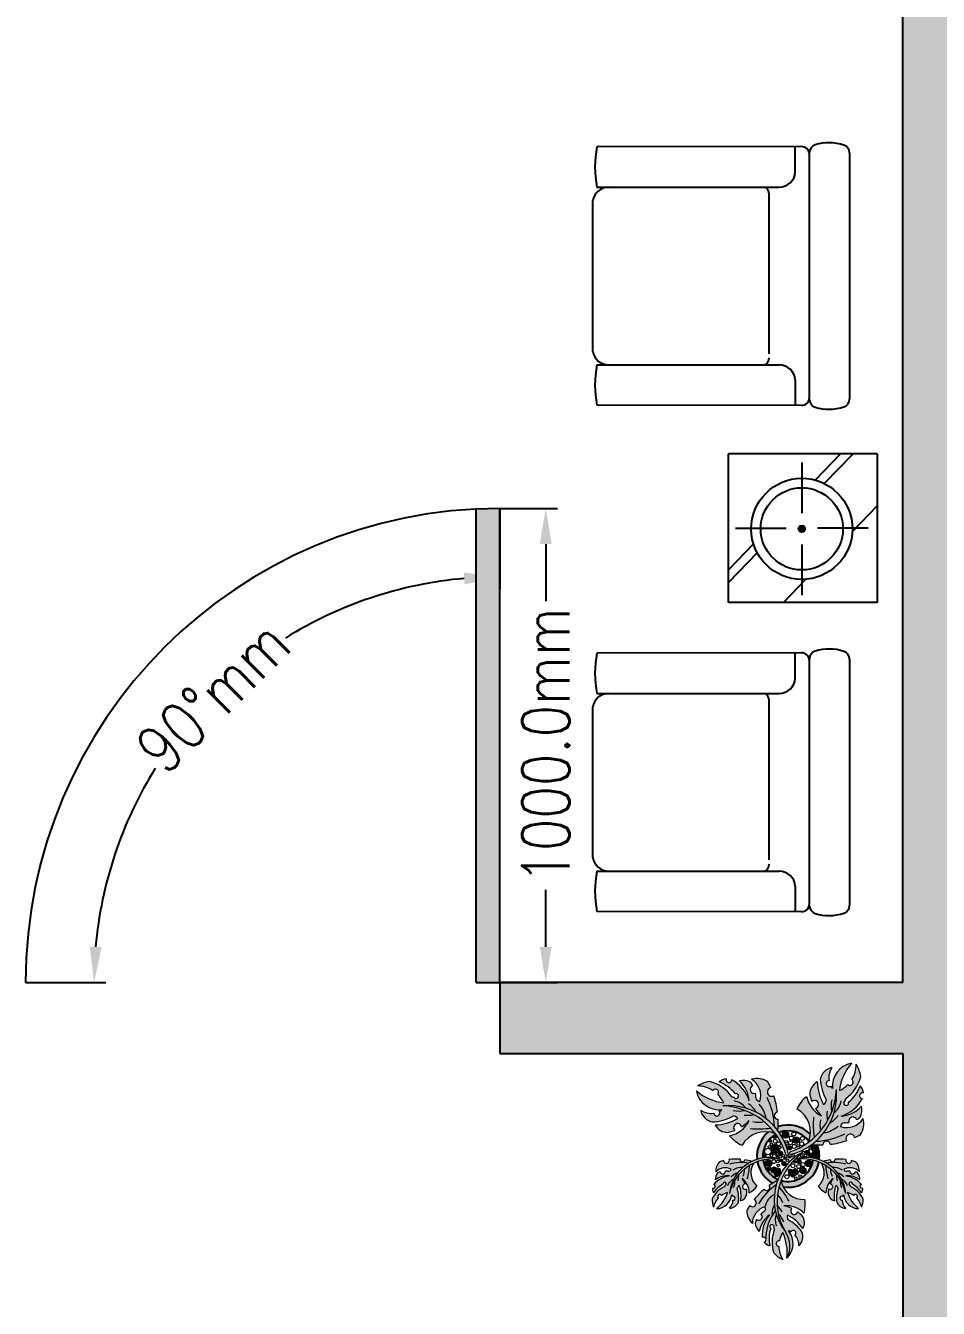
# Model space of a CAD drawing. Header units: millimetres. Extents: x 15734 to 38872, y 8066 to 23066.
# Drawn here: x 31872 to 33797, y 10878 to 13585 of the extents above; entities that cross this region are included whole.
import ezdxf

# ---------------------------------------------------------------- set-up
doc = ezdxf.new("R2010")
doc.units = ezdxf.units.MM
doc.header["$MEASUREMENT"] = 0
doc.layers.get('0').update_dxf_attribs({"color": 4})
for name, color, linetype in [('Door', 6, 'Continuous'), ('Flower. Ref. TV.', 4, 'Continuous'), ('Wall', 10, 'Continuous')]:
    doc.layers.add(name, color=color, linetype=linetype)
doc.styles.add('ROMANS', font='romans.shx', dxfattribs={"width": 0.8})
doc.dimstyles.get("Standard").update_dxf_attribs({"dimtxt": 100, "dimasz": 75, "dimexe": 25, "dimexo": 0, "dimgap": 0.09, "dimtad": 0, "dimtoh": 1, "dimdec": 1, "dimzin": 0, "dimdsep": 46, "dimtxsty": 'ROMANS', "dimcen": 0.09, "dimclrd": 7, "dimclre": 7, "dimclrt": 7, "dimadec": 0, "dimazin": 0, "dimtfac": 1, "dimtdec": 1, "dimtofl": 0, "dimtmove": 0, "dimatfit": 3, "dimfxl": 1, "dimtfillclr": 7, "dimtolj": 1, "dimtzin": 0, "dimarcsym": 0})

# ---------------------------------------------------------------- blocks, each defined once
blk = doc.blocks.new('Novo Cashepo')
at = {"ltscale": 0.1}
h = blk.add_hatch(color=75, dxfattribs=at)
h.set_gradient(color1=(108, 164, 86), color2=(79, 120, 63), one_color=1, tint=0.36, name='CYLINDER')
h.paths.add_polyline_path([(0.2827, 0.4266, -0.314907), (0.2643, 0.3891, -0.122145), (0.2167, 0.5593, 0.291545), (0.1604, 0.4626, 0.043027), (0.1756, 0.4118, -1.339402), (0.202, 0.3602, 0.060072), (0.2488, 0.3031, -0.231117), (0.1355, 0.4506, 0.11449), (0.0635, 0.3561, -0.376746), (0.1502, 0.1049, 0.228124), (0.3602, 0.5016, -0.2613), (0.1736, 0.0872, 0.033062), (0.2588, 0.0848, -0.981895), (0.3134, 0.0893, 0.048855), (0.4361, 0.1168, -1.138233), (0.4978, 0.1407, 0.018864), (0.5414, 0.1623, 0.208979), (0.5618, 0.2847, -0.346636), (0.3922, 0.2224, -0.42625), (0.4225, 0.2519, 0.04537), (0.4552, 0.2547, -0.994855), (0.5125, 0.2753, 0.044381), (0.539, 0.2936, 0.18118), (0.5496, 0.3761, -0.18833), (0.3972, 0.3019, 0.191426), (0.5567, 0.4338, -1.174476), (0.5643, 0.4761, 0.140528), (0.5404, 0.529, -0.125367), (0.4517, 0.4068, -2.245001), (0.4262, 0.4175, -0.031976), (0.4282, 0.4328, 0.181425), (0.5443, 0.6013, 0.094503), (0.51, 0.6925, -0.138196), (0.476, 0.5769, -1.074478), (0.4463, 0.5393, -0.088291), (0.3828, 0.4942, -0.144087), (0.473, 0.7006, 0.388768), (0.3315, 0.5094, -0.041945), (0.3192, 0.5282, -1.340573), (0.3051, 0.5692, -0.196063), (0.327, 0.668, 0.307628), (0.2389, 0.5784, 0.111291)])
h = blk.add_hatch(color=75, dxfattribs=at)
h.set_gradient(color1=(108, 164, 86), color2=(102, 154, 81), one_color=1, tint=0.46, name='CYLINDER')
h.paths.add_polyline_path([(-0.0809, 0.1926, 0.033062), (-0.0785, 0.2778, -0.981895), (-0.0829, 0.3324, 0.048855), (-0.1105, 0.4551, -1.138233), (-0.1344, 0.5168, 0.018864), (-0.1559, 0.5604, 0.208979), (-0.2783, 0.5808, -0.346636), (-0.2161, 0.4112, -0.42625), (-0.2455, 0.4415, 0.04537), (-0.2484, 0.4742, -0.994855), (-0.269, 0.5315, 0.044381), (-0.2872, 0.5579, 0.18118), (-0.3697, 0.5686, -0.18833), (-0.2956, 0.4161, 0.191426), (-0.4275, 0.5757, -1.174476), (-0.4698, 0.5832, 0.140528), (-0.5227, 0.5593, -0.125367), (-0.4005, 0.4706, -2.245001), (-0.4112, 0.4452, -0.031976), (-0.4264, 0.4471, 0.181425), (-0.595, 0.5633, 0.094503), (-0.6862, 0.529, -0.138196), (-0.5706, 0.495, -1.074478), (-0.5329, 0.4652, -0.088291), (-0.4878, 0.4018, -0.144087), (-0.6943, 0.4919, 0.388768), (-0.503, 0.3504, -0.041945), (-0.5218, 0.3381, -1.340573), (-0.5628, 0.324, -0.196063), (-0.6617, 0.346, 0.307628), (-0.5721, 0.2579, 0.111291), (-0.4203, 0.3017, -0.314907), (-0.3828, 0.2833, -0.122145), (-0.553, 0.2356, 0.291545), (-0.4562, 0.1793, 0.043027), (-0.4055, 0.1946, -1.339402), (-0.3539, 0.2209, 0.060072), (-0.2968, 0.2677, -0.231117), (-0.4442, 0.1544, 0.11449), (-0.3498, 0.0824, -0.376746), (-0.0985, 0.1691, 0.228124), (-0.4952, 0.3792, -0.2613)])
h = blk.add_hatch(color=35, dxfattribs=at)
h.set_gradient(color1=(166, 115, 84), color2=(109, 75, 55), one_color=1, tint=0.32, name='INVCYLINDER')
h.paths.add_polyline_path([(0.3602, 0.5016, -0.309503), (0.0116, 0.0322, 0.812635), (0.0173, 0.012, 0.364481)])
h = blk.add_hatch(color=35, dxfattribs=at)
h.set_gradient(color1=(166, 115, 84), color2=(109, 75, 55), one_color=1, tint=0.32, name='INVCYLINDER')
h.paths.add_polyline_path([(-0.0186, 0.0079, 0.872708), (-0.0001, 0.0132, 0.378997), (-0.4952, 0.3792, -0.322151)])
h = blk.add_hatch(color=9, dxfattribs=at)
h.set_gradient(color1=(185, 193, 193), color2=(81, 92, 92), one_color=1, tint=0.34, name='CURVED')
h.paths.add_polyline_path([(0.1525, 0.1108, 0.06904), (0.1645, 0.1649, 0.288006), (-0.0787, 0.2226, -0.011646), (-0.0809, 0.1926, -0.009266), (-0.0709, 0.1786, -0.341204)])
h = blk.add_hatch(color=9, dxfattribs=at)
h.set_gradient(color1=(185, 193, 193), color2=(81, 92, 92), one_color=1, tint=0.34, name='CURVED')
h.paths.add_polyline_path([(-0.0966, 0.1665, 0.00155), (-0.0985, 0.1691, 0.067559), (-0.151, 0.1827, 0.253608), (-0.2368, -0.0242, -0.036817), (-0.1935, -0.0138, -0.290631)])
h = blk.add_hatch(color=33, dxfattribs=at)
h.set_gradient(color1=(179, 165, 128), color2=(150, 134, 90), one_color=1, tint=0.47)
h.paths.add_polyline_path([(-0.149, 0.1152, 1), (-0.1291, 0.1152, 1)])
h = blk.add_hatch(color=33, dxfattribs=at)
h.set_gradient(color1=(179, 165, 128), color2=(150, 134, 90), one_color=1, tint=0.47)
h.paths.add_polyline_path([(-0.113, 0.1431, 1), (-0.0932, 0.1431, 1)])
h = blk.add_hatch(color=33, dxfattribs=at)
h.set_gradient(color1=(179, 165, 128), color2=(150, 134, 90), one_color=1, tint=0.47)
h.paths.add_polyline_path([(-0.0466, 0.1604, -1), (0.0024, 0.1604, -1)])
h = blk.add_hatch(color=33, dxfattribs=at)
h.set_gradient(color1=(179, 165, 128), color2=(150, 134, 90), one_color=1, tint=0.47)
h.paths.add_polyline_path([(0.0333, 0.1194, 1), (0.0824, 0.1194, 1)])
h = blk.add_hatch(color=33, dxfattribs=at)
h.set_gradient(color1=(179, 165, 128), color2=(150, 134, 90), one_color=1, tint=0.47)
h.paths.add_polyline_path([(-0.1713, 0.0047, 1), (-0.1912, 0.0047, 1)])
h = blk.add_hatch(color=33, dxfattribs=at)
h.set_gradient(color1=(179, 165, 128), color2=(150, 134, 90), one_color=1, tint=0.47)
edge = h.paths.add_edge_path()
edge.add_spline(control_points=[(-0.126, 0.0391), (-0.128, 0.0314), (-0.132, 0.0156), (-0.099, 0.0101), (-0.0817, 0.025), (-0.0594, 0.0483), (-0.0851, 0.062), (-0.0856, 0.0869), (-0.1113, 0.0892), (-0.1235, 0.079), (-0.1379, 0.0613), (-0.1214, 0.0568), (-0.124, 0.0467), (-0.126, 0.0391)], knot_values=[0, 0, 0, 0, 0.020201, 0.040881, 0.075874, 0.093984, 0.117931, 0.138882, 0.158108, 0.177537, 0.194687, 0.200618, 0.219249, 0.219249, 0.219249, 0.219249], degree=3, periodic=0)
h = blk.add_hatch(color=35, dxfattribs=at)
h.set_gradient(color1=(166, 115, 84), color2=(109, 75, 55), one_color=1, tint=0.32, name='INVCYLINDER')
h.paths.add_polyline_path([(0.0994, 0.0192, 0.726279), (0.0923, 0.0227, 0.000011), (0.0923, 0.0227, 0.454782), (-0.024, -0.5707, -0.387777)])
h = blk.add_hatch(color=33, dxfattribs=at)
h.set_gradient(color1=(179, 165, 128), color2=(150, 134, 90), one_color=1, tint=0.47)
h.paths.add_polyline_path([(-0.0766, 0.0036, 1), (-0.0965, 0.0036, 1)])
h = blk.add_hatch(color=33, dxfattribs=at)
h.set_gradient(color1=(179, 165, 128), color2=(150, 134, 90), one_color=1, tint=0.47)
h.paths.add_polyline_path([(-0.0448, 0.022, 1), (-0.0748, 0.022, 1)])
h = blk.add_hatch(color=33, dxfattribs=at)
h.set_gradient(color1=(179, 165, 128), color2=(150, 134, 90), one_color=1, tint=0.47)
h.paths.add_polyline_path([(0.0244, 0.0622, 1), (-0.0057, 0.0622, 1)])
h = blk.add_hatch(color=33, dxfattribs=at)
h.set_gradient(color1=(179, 165, 128), color2=(150, 134, 90), one_color=1, tint=0.47)
h.paths.add_polyline_path([(0.0176, -0.0063, 1), (-0.0023, -0.0063, 1)])
h = blk.add_hatch(color=33, dxfattribs=at)
h.set_gradient(color1=(179, 165, 128), color2=(150, 134, 90), one_color=1, tint=0.47)
h.paths.add_polyline_path([(0.1562, 0.0298, 1), (0.1262, 0.0298, 1)])
h = blk.add_hatch(color=33, dxfattribs=at)
h.set_gradient(color1=(179, 165, 128), color2=(150, 134, 90), one_color=1, tint=0.47)
h.paths.add_polyline_path([(0.1828, 0.0084, 1), (0.1527, 0.0084, 1)])
h = blk.add_hatch(color=9, dxfattribs=at)
h.set_gradient(color1=(185, 193, 193), color2=(81, 92, 92), one_color=1, tint=0.34, name='CURVED')
h.paths.add_polyline_path([(0.1736, 0.0872, -0.003321), (0.1687, 0.0836, -0.134103), (0.1873, -0.0153, -0.036923), (0.2304, -0.0269, 0.121396), (0.2162, 0.0846, -0.016535)])
h = blk.add_hatch(color=75, dxfattribs=at)
h.set_gradient(color1=(108, 164, 86), color2=(62, 94, 49), one_color=1, tint=0.28, name='CURVED')
h.paths.add_polyline_path([(-0.5633, -0.214, -1.174476), (-0.5734, -0.2402, 0.140528), (-0.5646, -0.277, -0.125367), (-0.4927, -0.2097, -2.245001), (-0.4777, -0.2197, -0.031976), (-0.4809, -0.2292, 0.181425), (-0.5761, -0.3228, 0.094503), (-0.5654, -0.3855, -0.138196), (-0.5293, -0.3156, -1.074478), (-0.5056, -0.2952, -0.088291), (-0.4594, -0.2742, -0.144087), (-0.5427, -0.3952, 0.388768), (-0.4284, -0.2902, -0.041945), (-0.4229, -0.3038, -1.340573), (-0.4189, -0.3318, -0.196063), (-0.4452, -0.3924, 0.307628), (-0.3777, -0.3459, 0.111291), (-0.387, -0.2433, -0.314907), (-0.3706, -0.2216, -0.122145), (-0.3611, -0.3364, 0.291545), (-0.3131, -0.2814, 0.043027), (-0.3166, -0.247, -1.339402), (-0.3271, -0.2108, 0.060072), (-0.35, -0.1684, -0.231117), (-0.2957, -0.2768, 0.11449), (-0.2379, -0.2252, -0.376746), (-0.2623, -0.0537, 0.228124), (-0.4459, -0.2817, -0.2613), (-0.2752, -0.0394, 0.033062), (-0.3295, -0.0274, -0.981895), (-0.365, -0.0235, 0.048855), (-0.4469, -0.026, -1.138233), (-0.4894, -0.0336, 0.018864), (-0.52, -0.042, 0.208979), (-0.5481, -0.1179, -0.346636), (-0.4319, -0.099, -0.42625), (-0.4549, -0.1141, 0.04537), (-0.4762, -0.1119, -0.994855), (-0.5154, -0.118, 0.044381), (-0.5346, -0.1264, 0.18118), (-0.5516, -0.1779, -0.18833), (-0.4449, -0.1493, 0.191426)])
h = blk.add_hatch(color=35, dxfattribs=at)
h.set_gradient(color1=(166, 115, 84), color2=(109, 75, 55), one_color=1, tint=0.32, name='INVCYLINDER')
h.paths.add_polyline_path([(-0.0708, -0.0241, 0.529291), (-0.0712, -0.0189, 0.456534), (-0.4459, -0.2817, -0.387777)])
h = blk.add_hatch(color=9, dxfattribs=at)
h.set_gradient(color1=(185, 193, 193), color2=(81, 92, 92), one_color=1, tint=0.34, name='CURVED')
h.paths.add_polyline_path([(-0.1917, -0.0292, 0.03292), (-0.2343, -0.0418, 0.221446), (-0.1198, -0.2039, -0.019377), (-0.0822, -0.1825, -0.005069), (-0.0793, -0.175, -0.256969)])
h = blk.add_hatch(color=33, dxfattribs=at)
h.set_gradient(color1=(179, 165, 128), color2=(150, 134, 90), one_color=1, tint=0.47)
h.paths.add_polyline_path([(-0.1275, -0.0533, 1), (-0.1765, -0.0533, 1)])
h = blk.add_hatch(color=33, dxfattribs=at)
h.set_gradient(color1=(179, 165, 128), color2=(150, 134, 90), one_color=1, tint=0.47)
h.paths.add_polyline_path([(-0.1294, -0.0948, 1), (-0.1594, -0.0948, 1)])
h = blk.add_hatch(color=33, dxfattribs=at)
h.set_gradient(color1=(179, 165, 128), color2=(150, 134, 90), one_color=1, tint=0.47)
edge = h.paths.add_edge_path()
edge.add_spline(control_points=[(-0.1055, -0.1384), (-0.1019, -0.1456), (-0.0945, -0.16), (-0.0661, -0.1423), (-0.063, -0.1197), (-0.0617, -0.0875), (-0.09, -0.0942), (-0.1068, -0.0758), (-0.1276, -0.0911), (-0.13, -0.1069), (-0.1291, -0.1297), (-0.1137, -0.1221), (-0.1091, -0.1314), (-0.1055, -0.1384)], knot_values=[0, 0, 0, 0, 0.020201, 0.040881, 0.075874, 0.093984, 0.117931, 0.138882, 0.158108, 0.177537, 0.194687, 0.200618, 0.219249, 0.219249, 0.219249, 0.219249], degree=3, periodic=0)
h = blk.add_hatch(color=33, dxfattribs=at)
h.set_gradient(color1=(179, 165, 128), color2=(150, 134, 90), one_color=1, tint=0.47)
h.paths.add_polyline_path([(-0.0439, -0.0322, 1), (-0.0638, -0.0322, 1)])
h = blk.add_hatch(color=9, dxfattribs=at)
h.set_gradient(color1=(185, 193, 193), color2=(81, 92, 92), one_color=1, tint=0.34, name='CURVED')
h.paths.add_polyline_path([(0.1853, -0.0311, -0.449638), (-0.0565, -0.1832, 0.000699), (-0.0569, -0.1844, 0.072477), (-0.0408, -0.2319, 0.40511), (0.2276, -0.0448, 0.032975)])
h = blk.add_hatch(color=33, dxfattribs=at)
h.set_gradient(color1=(179, 165, 128), color2=(150, 134, 90), one_color=1, tint=0.47)
h.paths.add_polyline_path([(-0.0194, -0.0559, 1), (-0.0495, -0.0559, 1)])
h = blk.add_hatch(color=33, dxfattribs=at)
h.set_gradient(color1=(179, 165, 128), color2=(150, 134, 90), one_color=1, tint=0.47)
h.paths.add_polyline_path([(-0.0152, -0.0149, 1), (-0.0351, -0.0149, 1)])
h = blk.add_hatch(color=33, dxfattribs=at)
h.set_gradient(color1=(179, 165, 128), color2=(150, 134, 90), one_color=1, tint=0.47)
edge = h.paths.add_edge_path()
edge.add_spline(control_points=[(0.0251, -0.0997), (0.0173, -0.0977), (0.0016, -0.0937), (-0.004, -0.1268), (0.011, -0.1441), (0.0343, -0.1664), (0.0479, -0.1407), (0.0728, -0.1402), (0.0751, -0.1145), (0.0649, -0.1023), (0.0473, -0.0879), (0.0427, -0.1044), (0.0327, -0.1017), (0.0251, -0.0997)], knot_values=[0, 0, 0, 0, 0.020201, 0.040881, 0.075874, 0.093984, 0.117931, 0.138882, 0.158108, 0.177537, 0.194687, 0.200618, 0.219249, 0.219249, 0.219249, 0.219249], degree=3, periodic=0)
h = blk.add_hatch(color=33, dxfattribs=at)
h.set_gradient(color1=(179, 165, 128), color2=(150, 134, 90), one_color=1, tint=0.47)
h.paths.add_polyline_path([(0.0597, -0.0435, 1), (0.0398, -0.0435, 1)])
h = blk.add_hatch(color=35, dxfattribs=at)
h.set_gradient(color1=(166, 115, 84), color2=(109, 75, 55), one_color=1, tint=0.32, name='INVCYLINDER')
h.paths.add_polyline_path([(0.4314, -0.2817, 0.456534), (0.0566, -0.0189, 0.529291), (0.0563, -0.0241, -0.387777)])
h = blk.add_hatch(color=33, dxfattribs=at)
h.set_gradient(color1=(179, 165, 128), color2=(150, 134, 90), one_color=1, tint=0.47)
h.paths.add_polyline_path([(0.0939, -0.0406, 1), (0.0639, -0.0406, 1)])
h = blk.add_hatch(color=33, dxfattribs=at)
h.set_gradient(color1=(179, 165, 128), color2=(150, 134, 90), one_color=1, tint=0.47)
h.paths.add_polyline_path([(0.1333, -0.1092, 1), (0.0843, -0.1092, 1)])
h = blk.add_hatch(color=33, dxfattribs=at)
h.set_gradient(color1=(179, 165, 128), color2=(150, 134, 90), one_color=1, tint=0.47)
h.paths.add_polyline_path([(0.1743, -0.0543, 1), (0.1253, -0.0543, 1)])
h = blk.add_hatch(color=75, dxfattribs=at)
h.set_gradient(color1=(108, 164, 86), color2=(154, 193, 138), one_color=1, tint=0.65, name='HEMISPHERICAL')
h.paths.add_polyline_path([(0.4174, -0.099, -0.346636), (0.5336, -0.1179, 0.208979), (0.5055, -0.042, 0.018864), (0.4749, -0.0336, -1.138233), (0.4324, -0.026, 0.048855), (0.3504, -0.0235, -0.981895), (0.3149, -0.0274, 0.033062), (0.2607, -0.0394, -0.2613), (0.4314, -0.2817, 0.228124), (0.2478, -0.0537, -0.376746), (0.2234, -0.2252, 0.11449), (0.2812, -0.2768, -0.231117), (0.3355, -0.1684, 0.060072), (0.3126, -0.2108, -1.339402), (0.3021, -0.247, 0.043027), (0.2986, -0.2814, 0.291545), (0.3466, -0.3364, -0.122145), (0.3561, -0.2216, -0.314907), (0.3725, -0.2433, 0.111291), (0.3632, -0.3459, 0.307628), (0.4307, -0.3924, -0.196063), (0.4044, -0.3318, -1.340573), (0.4084, -0.3038, -0.041945), (0.4139, -0.2902, 0.388768), (0.5282, -0.3952, -0.144087), (0.4449, -0.2742, -0.088291), (0.4911, -0.2952, -1.074478), (0.5148, -0.3156, -0.138196), (0.5509, -0.3855, 0.094503), (0.5616, -0.3228, 0.181425), (0.4664, -0.2292, -0.031976), (0.4632, -0.2197, -2.245001), (0.4782, -0.2097, -0.125367), (0.5501, -0.277, 0.140528), (0.5589, -0.2402, -1.174476), (0.5488, -0.214, 0.191426), (0.4304, -0.1493, -0.18833), (0.5371, -0.1779, 0.18118), (0.5201, -0.1264, 0.044381), (0.5009, -0.118, -0.994855), (0.4617, -0.1119, 0.04537), (0.4404, -0.1141, -0.42625)])
h = blk.add_hatch(color=75, dxfattribs=at)
h.set_gradient(color1=(108, 164, 86), color2=(128, 178, 108), one_color=1, tint=0.56, name='CYLINDER')
h.paths.add_polyline_path([(-0.0931, -0.2153, -0.021499), (-0.0822, -0.1825, 0.033062), (-0.1452, -0.2207, -0.981895), (-0.1828, -0.2494, 0.048855), (-0.259, -0.3268, -1.138233), (-0.2927, -0.373, 0.018864), (-0.3143, -0.409, 0.208979), (-0.2718, -0.5074, -0.346636), (-0.1778, -0.383, -0.218356), (-0.1066, -0.288, -0.045186), (-0.0935, -0.2168, -0.00127), (-0.0946, -0.2163, -0.001036)])
h = blk.add_hatch(color=75, dxfattribs=at)
h.set_gradient(color1=(108, 164, 86), color2=(128, 178, 108), one_color=1, tint=0.56, name='CYLINDER')
h.paths.add_polyline_path([(0.1153, -0.4286, 0.11449), (0.1235, -0.3263, -0.376746), (-0.0569, -0.1844, 0.228124), (-0.024, -0.5707, -0.289779), (-0.0128, -0.768, 0.388768), (0.0005, -0.5629, -0.041945), (0.0182, -0.5708, -1.340573), (0.0477, -0.594, -0.196063), (0.0779, -0.676, 0.307628), (0.1, -0.5698, 0.111291), (-0.0028, -0.48, -0.314907), (-0.0069, -0.4442, -0.122145), (0.1072, -0.5455, 0.291545), (0.1029, -0.4489, 0.043027), (0.0681, -0.4192, -1.339402), (0.0248, -0.3941, 0.060072), (-0.0358, -0.3745, -0.231117)])
h = blk.add_hatch(color=75, dxfattribs=at)
h.set_gradient(color1=(108, 164, 86), color2=(128, 178, 108), one_color=1, tint=0.56, name='CYLINDER')
h.paths.add_polyline_path([(-0.186, -0.4185, 0.04537), (-0.2084, -0.4358, -0.994855), (-0.2404, -0.4776, 0.044381), (-0.2511, -0.5032, 0.18118), (-0.2202, -0.5681, -0.18833), (-0.1442, -0.443, 0.191426), (-0.1984, -0.6134, -0.461932), (-0.1711, -0.6221, -0.164855), (-0.099, -0.4106, -0.076989), (-0.1066, -0.288, 0.218356), (-0.1778, -0.383, -0.42625)])
h = blk.add_hatch(color=75, dxfattribs=at)
h.set_gradient(color1=(108, 164, 86), color2=(128, 178, 108), one_color=1, tint=0.56, name='CYLINDER')
h.paths.add_polyline_path([(-0.1111, -0.7292, 0.094503), (-0.0435, -0.7794, -0.138196), (-0.0729, -0.6796, -1.074478), (-0.0689, -0.6383, -0.088291), (-0.0439, -0.5759, -0.144087), (-0.0128, -0.768, 0.289779), (-0.024, -0.5707, -0.111568), (-0.099, -0.4106, 0.164855), (-0.1711, -0.6221, -0.461932), (-0.1841, -0.6476, 0.140528), (-0.142, -0.6749, -0.125367), (-0.1347, -0.5446, -2.245001), (-0.1112, -0.5405, -0.031976), (-0.1055, -0.5525, 0.181425)])
at = {"lineweight": 5, "ltscale": 0.1}
for centre, radius in [((-0.1391, 0.1152), 0.00994), ((-0.1296, 0.0906), 0.00994), ((-0.1006, 0.1127), 0.015), ((-0.1031, 0.1431), 0.00994), ((-0.0753, 0.0931), 0.015), ((-0.0221, 0.1604), 0.0245), ((-0.0182, 0.1092), 0.00994), ((0.0145, 0.1013), 0.015), ((0.0215, 0.1368), 0.015), ((0.0395, 0.1667), 0.015), ((0.0578, 0.1194), 0.0245), ((0.0993, 0.0941), 0.015), ((0.1044, 0.1338), 0.015), ((-0.1813, 0.0047), 0.00994), ((-0.155, 0.0346), 0.0245), ((-0.1435, 0.0709), 0.00994), ((-0.1282, 0.0051), 0.00994), ((-0.0866, 0.0036), 0.00994), ((-0.0657, 0.0663), 0.00994), ((-0.0598, 0.022), 0.015), ((-0.0635, -0.0053), 0.00994), ((-0.0398, 0.002), 0.00994), ((-0.0066, 0.0836), 0.00994), ((0.0093, 0.0622), 0.015), ((0.0077, -0.0063), 0.00994), ((0.0352, 0.0026), 0.00994), ((0.0432, 0.0739), 0.015), ((0.0724, 0.0784), 0.00994), ((0.0994, 0.0024), 0.00994), ((0.1127, 0.0289), 0.00994), ((0.127, 0.0055), 0.00994), ((0.1412, 0.0298), 0.015), ((0.1627, 0.0543), 0.00994), ((0.1678, 0.0084), 0.015), ((-0.152, -0.0533), 0.0245), ((-0.1444, -0.0948), 0.015), ((-0.1111, -0.0406), 0.015), ((-0.0806, -0.0403), 0.00994), ((-0.0774, -0.0694), 0.00994), ((-0.0539, -0.0322), 0.00994), ((-0.0345, -0.0559), 0.015), ((-0.0252, -0.0149), 0.00994), ((-0.0085, -0.0314), 0.00994), ((0.0329, -0.0722), 0.015), ((0.0498, -0.0435), 0.00994), ((0.0754, -0.0779), 0.015), ((0.0789, -0.0406), 0.015), ((0.1088, -0.1092), 0.0245), ((0.1084, -0.0629), 0.015), ((0.1498, -0.0543), 0.0245), ((-0.0125, -0.1547), 0.015), ((0.0538, -0.1663), 0.00994), ((0.0867, -0.1514), 0.00994)]:
    blk.add_circle(centre, radius, dxfattribs=at)
for centre, radius, start, end in [((0.5066, 0.5278), 0.1761, 101.01864, 185.99657), ((0.7787, 0.4442), 0.399, 140.01224, 172.80884), ((0.2879, 0.6951), 0.2222, 327.87519, 359.3481), ((0.2881, 0.557), 0.26, 9.82075, 31.41506), ((-0.4545, 0.479), 0.1053, 98.30586, 130.30289), ((-0.4492, 0.576), 0.0218, 160.66312, 359.01306), ((-0.2404, 0.4305), 0.1549, 56.94293, 104.1578), ((-0.3548, 0.4565), 0.1459, 341.9118, 58.3844), ((0.3489, 0.5584), 0.1118, 101.28254, 169.67992), ((0.4372, 0.5917), 0.134, 145.30499, 189.67647), ((0.2616, 0.6719), 0.2914, 304.86133, 345.9935), ((-0.4379, 0.7976), 0.399, 230.01224, 262.80884), ((-0.5214, 0.5256), 0.1761, 191.01864, 275.99657), ((-0.5506, 0.307), 0.26, 99.82075, 121.41506), ((-0.6887, 0.3068), 0.2222, 57.87519, 89.3481), ((-0.6655, 0.2806), 0.2914, 34.86133, 75.9935), ((-0.5507, 0.4815), 0.024, 317.5673, 145.79188), ((-0.6357, 0.2751), 0.3059, 39.72574, 68.30867), ((-0.5622, 0.33), 0.2802, 17.90618, 61.25338), ((-0.3427, 0.4531), 0.1185, 62.11533, 103.19315), ((-0.5278, 0.3974), 0.233, 4.60764, 47.27006), ((-0.2585, 0.5029), 0.0304, 110.11085, 289.51976), ((-0.4269, 0.4422), 0.1813, 29.48096, 39.64557), ((-0.1264, 0.4844), 0.0334, 103.78654, 298.5822), ((-0.7231, 0.2531), 0.6451, 24.12344, 28.44626), ((0.2645, 0.4667), 0.1042, 117.29213, 182.3073), ((0.5836, 0.5703), 0.3671, 181.70554, 209.56118), ((0.5976, 0.5997), 0.3593, 183.39297, 208.79441), ((0.306, 0.5466), 0.0226, 92.42917, 305.54486), ((0.2879, 0.6951), 0.2222, 295.30162, 315.48399), ((0.4625, 0.557), 0.024, 227.5673, 55.79188), ((0.2562, 0.6421), 0.3059, 309.72574, 338.30867), ((0.4601, 0.4609), 0.1053, 8.30586, 40.30289), ((-0.6887, 0.3068), 0.2222, 25.30162, 45.48399), ((-0.4035, 0.5652), 0.1203, 259.01864, 266.34454), ((-0.3944, 0.4531), 0.0186, 205.20095, 109.16168), ((-0.4326, 0.2811), 0.1367, 36.14106, 80.38729), ((-0.4031, 0.2432), 0.1817, 28.69045, 56.02461), ((-0.4269, 0.4422), 0.1813, 359.27539, 10.14965), ((-0.2163, 0.4404), 0.0293, 181.01529, 270.36335), ((-0.3847, 0.2462), 0.2195, 9.49435, 41.55375), ((-0.6263, 0.2061), 0.5206, 1.92563, 26.95423), ((-0.7231, 0.2531), 0.6451, 7.05757, 18.24531), ((0.303, 0.2481), 0.2627, 129.60803, 155.73339), ((0.3431, 0.4928), 0.2118, 191.50605, 243.56022), ((0.4622, 0.5257), 0.3083, 191.81369, 201.6687), ((0.1964, 0.3899), 0.0302, 280.54891, 133.56856), ((0.2467, 0.421), 0.0364, 298.87893, 8.79724), ((0.5076, 0.3784), 0.1869, 165.94234, 193.41666), ((0.2622, 0.4389), 0.1367, 306.14106, 350.38729), ((0.311, 0.5686), 0.2802, 287.90618, 331.25338), ((0.4341, 0.4007), 0.0186, 115.20095, 19.16168), ((0.5463, 0.4099), 0.1203, 169.01864, 176.34454), ((0.5571, 0.4556), 0.0218, 70.66312, 269.01306), ((-0.5854, 0.4562), 0.134, 235.30499, 279.67647), ((-0.5521, 0.3678), 0.1118, 191.28254, 259.67992), ((-0.5933, 0.6166), 0.3593, 273.39297, 298.79441), ((-0.5402, 0.325), 0.0226, 182.42917, 35.54486), ((-0.4147, 0.2657), 0.0364, 28.87893, 98.79724), ((-0.372, 0.5266), 0.1869, 255.94234, 283.41666), ((-0.3076, 0.5014), 0.1936, 262.31369, 283.71194), ((-0.0802, 0.3051), 0.0274, 95.6708, 273.57719), ((-0.0362, 0.1811), 0.2014, 337.74651, 60.32132), ((0.8078, 0.234), 0.6217, 174.40838, 188.66155), ((0.4622, 0.5257), 0.3083, 212.44877, 226.19967), ((0.4824, 0.3139), 0.1936, 172.31369, 193.71194), ((0.2242, 0.4094), 0.1817, 298.69045, 326.02461), ((0.3785, 0.5342), 0.233, 274.60764, 317.27006), ((0.4839, 0.2649), 0.0304, 20.11085, 199.51976), ((0.4233, 0.4332), 0.1813, 299.48096, 309.64557), ((0.4342, 0.349), 0.1185, 332.11533, 13.19315), ((-0.5639, 0.6026), 0.3671, 271.70554, 299.56118), ((-0.4604, 0.2834), 0.1042, 207.29213, 272.3073), ((-0.5193, 0.4811), 0.3083, 281.81369, 291.6687), ((-0.4865, 0.362), 0.2118, 281.50605, 333.56022), ((-0.3836, 0.2154), 0.0302, 10.54891, 223.56856), ((-0.5193, 0.4811), 0.3083, 302.44877, 316.19967), ((-0.2276, 0.8267), 0.6217, 264.40838, 278.66155), ((-0.2254, 0.4264), 0.1711, 255.54397, 283.80808), ((-0.7231, 0.2531), 0.6451, 354.61589, 2.19042), ((0.4075, 0.2318), 0.1711, 165.54397, 193.80808), ((0.2272, 0.3911), 0.2195, 279.49435, 311.55375), ((0.4375, 0.3611), 0.1459, 251.9118, 328.3844), ((0.4215, 0.2226), 0.0293, 91.01529, 180.36335), ((0.4233, 0.4332), 0.1813, 269.27539, 280.14965), ((0.4116, 0.2468), 0.1549, 326.94293, 14.1578), ((-0.2418, 0.3219), 0.2627, 219.60803, 245.73339), ((-0.1748, -0.0173), 0.2014, 67.74651, 150.32132), ((0.1872, 0.6326), 0.5206, 271.92563, 296.95423), ((0.2862, 0.0866), 0.0274, 5.6708, 183.57719), ((0.2342, 0.7294), 0.6451, 277.05757, 288.24531), ((0.4654, 0.1328), 0.0334, 13.78654, 208.5822), ((0.2342, 0.7294), 0.6451, 294.12344, 298.44626), ((0.2342, 0.7294), 0.6451, 264.61589, 272.19042), ((-0.4473, -0.1122), 0.101, 136.01791, 183.23278), ((-0.478, -0.1822), 0.0952, 60.98678, 137.45937), ((-0.3933, -0.4432), 0.4207, 103.19841, 107.52124), ((-0.4677, -0.0325), 0.0217, 182.86152, 17.65718), ((-0.3933, -0.4432), 0.4207, 86.13254, 97.32028), ((-0.3513, -0.387), 0.3395, 81.0006, 106.02921), ((-0.3471, -0.2274), 0.1431, 88.56933, 120.62872), ((-0.3472, -0.0251), 0.0179, 174.74577, 352.65217), ((-0.3933, -0.4432), 0.4207, 73.69086, 81.2654), ((-0.6994, -0.055), 0.4054, 343.48335, 357.73652), ((-0.1524, -0.1255), 0.1313, 146.82149, 229.39629), ((0.1379, -0.1255), 0.1313, 310.60371, 33.17851), ((0.3788, -0.4432), 0.4207, 98.7346, 106.30914), ((0.6849, -0.055), 0.4054, 182.26348, 196.51665), ((0.3368, -0.387), 0.3395, 73.97079, 98.9994), ((0.3327, -0.0251), 0.0179, 187.34783, 5.25423), ((0.3325, -0.2274), 0.1431, 59.37128, 91.43067), ((0.3788, -0.4432), 0.4207, 82.67972, 93.86746), ((0.4635, -0.1822), 0.0952, 42.54063, 119.01322), ((0.4531, -0.0325), 0.0217, 162.34282, 357.13848), ((0.3788, -0.4432), 0.4207, 72.47876, 76.80159), ((0.4328, -0.1122), 0.101, 356.76722, 43.98209), ((-0.4227, -0.3307), 0.1827, 96.98115, 140.32835), ((-0.4744, -0.1749), 0.0773, 141.19031, 182.26813), ((-0.4616, -0.3003), 0.1519, 83.68262, 126.34503), ((-0.4778, -0.2301), 0.1183, 108.55593, 118.72054), ((-0.4958, -0.1149), 0.0199, 189.18582, 8.59473), ((-0.4778, -0.2301), 0.1183, 78.35037, 89.22462), ((-0.3754, -0.2537), 0.0892, 115.21603, 159.46226), ((-0.4506, -0.0955), 0.0191, 260.09026, 349.43833), ((-0.3474, -0.2395), 0.1185, 107.76543, 135.09958), ((-0.525, -0.1846), 0.1219, 335.01732, 2.49163), ((-0.5009, -0.1464), 0.1263, 341.38866, 2.78692), ((-0.5141, -0.2845), 0.2011, 21.52374, 35.27465), ((-0.4338, -0.2782), 0.1381, 0.58103, 52.6352), ((-0.4428, -0.1031), 0.1116, 334.61894, 2.88306), ((0.1741, -0.6772), 0.5572, 117.39185, 124.96638), ((0.1141, -0.1526), 0.1739, 190.52248, 273.09728), ((0.4193, -0.2782), 0.1381, 127.3648, 179.41897), ((0.4996, -0.2845), 0.2011, 144.72535, 158.47626), ((0.4283, -0.1031), 0.1116, 177.11694, 205.38106), ((0.4864, -0.1464), 0.1263, 177.21308, 198.61134), ((0.3329, -0.2395), 0.1185, 44.90042, 72.23457), ((0.5105, -0.1846), 0.1219, 177.50837, 204.98268), ((0.3608, -0.2537), 0.0892, 20.53774, 64.78397), ((0.4361, -0.0955), 0.0191, 190.56167, 279.90974), ((0.4471, -0.3003), 0.1519, 53.65497, 96.31738), ((0.4082, -0.3307), 0.1827, 39.67165, 83.01885), ((0.4633, -0.2301), 0.1183, 90.77538, 101.64963), ((0.4813, -0.1149), 0.0199, 171.40527, 350.81418), ((0.4633, -0.2301), 0.1183, 61.27946, 71.44407), ((0.4599, -0.1749), 0.0773, 357.73187, 38.80969), ((-0.4038, -0.4029), 0.19, 113.9363, 155.06848), ((-0.5048, -0.2433), 0.0687, 177.38083, 209.37786), ((-0.5662, -0.2279), 0.0142, 239.73809, 78.08804), ((-0.3966, -0.3845), 0.1995, 118.80071, 147.38365), ((-0.7067, -0.1933), 0.2602, 309.08721, 341.88382), ((-0.5182, -0.3046), 0.0157, 36.64227, 224.86685), ((-0.4235, -0.4145), 0.1449, 104.37659, 124.55896), ((-0.4807, -0.208), 0.0121, 284.27593, 188.23666), ((-0.5537, -0.2), 0.0785, 338.09361, 345.41951), ((-0.3633, -0.2442), 0.0238, 107.95391, 177.87221), ((-0.61, -0.3152), 0.2343, 352.46795, 17.86939), ((-0.5974, -0.2981), 0.2394, 350.78052, 18.63616), ((-0.3803, -0.2712), 0.0679, 286.36711, 351.38228), ((-0.3272, -0.2305), 0.0197, 89.62388, 302.64353), ((-0.5141, -0.2845), 0.2011, 0.88867, 10.74367), ((-0.3779, -0.1265), 0.1713, 298.683, 324.80837), ((0.1741, -0.6772), 0.5572, 129.83353, 141.02127), ((0.1629, -0.585), 0.4497, 124.70159, 149.73019), ((-0.1643, -0.2347), 0.0237, 218.44676, 36.35315), ((-0.0386, -0.4131), 0.1424, 118.51852, 167.78871), ((-0.1845, -0.3969), 0.1478, 18.31993, 46.58405), ((-0.4741, -0.5856), 0.5369, 27.18434, 41.43751), ((0.3634, -0.1265), 0.1713, 215.19163, 241.317), ((0.4996, -0.2845), 0.2011, 169.25633, 179.11133), ((0.3657, -0.2712), 0.0679, 188.61772, 253.63289), ((0.3127, -0.2305), 0.0197, 237.35647, 90.37612), ((0.5829, -0.2981), 0.2394, 161.36384, 189.21948), ((0.3487, -0.2442), 0.0238, 2.12779, 72.04609), ((0.5955, -0.3152), 0.2343, 162.13061, 187.53205), ((0.4089, -0.4145), 0.1449, 55.44104, 75.62341), ((0.6922, -0.1933), 0.2602, 198.11618, 230.91279), ((0.4662, -0.208), 0.0121, 351.76334, 255.72407), ((0.5392, -0.2), 0.0785, 194.58049, 201.90639), ((0.3893, -0.4029), 0.19, 24.93152, 66.0637), ((0.3821, -0.3845), 0.1995, 32.61635, 61.19929), ((0.5037, -0.3046), 0.0157, 315.13315, 143.35773), ((0.5517, -0.2279), 0.0142, 101.91196, 300.26191), ((0.4903, -0.2433), 0.0687, 330.62214, 2.61917), ((-0.4065, -0.3261), 0.1696, 178.89572, 200.49003), ((-0.4235, -0.4145), 0.1449, 136.95016, 168.42308), ((-0.5429, -0.2804), 0.1149, 270.09362, 355.07154), ((-0.5063, -0.3299), 0.0874, 314.37997, 358.75145), ((-0.4456, -0.3195), 0.0729, 270.35751, 338.75489), ((-0.4167, -0.3172), 0.0148, 261.50415, 114.61983), ((0.1741, -0.6772), 0.5572, 146.8994, 151.22223), ((-0.2728, -0.352), 0.0288, 226.56251, 61.35816), ((-0.1458, -0.5049), 0.126, 104.68776, 181.16036), ((-0.1989, -0.3968), 0.0253, 303.79125, 33.13931), ((0.0317, -0.4402), 0.157, 151.46642, 178.80057), ((-0.2005, -0.4916), 0.1673, 25.08965, 46.4879), ((-0.0156, -0.5563), 0.183, 44.28201, 96.33618), ((-0.0868, -0.6359), 0.2663, 65.22473, 78.97563), ((-0.1009, -0.3599), 0.2269, 342.38399, 8.50935), ((0.4311, -0.3195), 0.0729, 201.24511, 269.64249), ((0.4022, -0.3172), 0.0148, 65.38017, 278.49585), ((0.4918, -0.3299), 0.0874, 181.24855, 225.62003), ((0.5283, -0.2804), 0.1149, 184.92846, 269.90638), ((0.4089, -0.4145), 0.1449, 11.57692, 43.04984), ((0.392, -0.3261), 0.1696, 339.50997, 1.10428), ((-0.1805, -0.4097), 0.1338, 179.71889, 226.93376), ((-0.1018, -0.5505), 0.1566, 152.25692, 162.42153), ((-0.2245, -0.4566), 0.0263, 232.88681, 52.29572), ((-0.022, -0.6029), 0.2012, 127.3836, 170.04602), ((-0.1018, -0.5505), 0.1566, 122.05135, 132.92561), ((0.043, -0.5963), 0.242, 140.68214, 184.02934), ((0.177, -0.6228), 0.3482, 142.44793, 179.89313), ((0.0179, -0.4793), 0.1181, 158.91702, 203.16325), ((-0.1886, -0.5502), 0.1614, 18.7183, 46.19262), ((0.0208, -0.4591), 0.0315, 151.6549, 221.5732), ((-0.1541, -0.725), 0.3171, 34.4815, 62.33714), ((-0.1505, -0.753), 0.3104, 36.16894, 61.57037), ((0.0427, -0.413), 0.0261, 133.32487, 346.34452), ((-0.0868, -0.6359), 0.2663, 44.58965, 54.44466), ((0.0293, -0.5006), 0.09, 330.06809, 35.08326), ((-0.1491, -0.4945), 0.1024, 184.89129, 225.96911), ((0.1173, -0.6241), 0.2642, 162.5017, 191.08463), ((-0.1248, -0.532), 0.016, 327.97692, 231.93764), ((0.1272, -0.6483), 0.2517, 157.63729, 198.76946), ((-0.202, -0.5911), 0.1039, 21.7946, 29.1205), ((0.119, -0.6774), 0.1919, 148.07758, 168.25995), ((-0.3547, -0.7247), 0.3446, 352.7882, 25.58481), ((-0.1743, -0.6782), 0.1848, 330.93217, 35.574), ((-0.1181, -0.6582), 0.1521, 313.79461, 38.77253), ((0.0364, -0.578), 0.0195, 305.20513, 158.32082), ((0.0108, -0.6067), 0.0965, 314.0585, 22.45588), ((-0.1885, -0.6293), 0.0188, 283.43908, 121.78903), ((-0.1155, -0.5878), 0.091, 221.08182, 253.07885), ((-0.0723, -0.6588), 0.0208, 80.34326, 268.56784), ((-0.0378, -0.6722), 0.1158, 358.08096, 42.45243), ((0.0543, -0.5772), 0.2246, 222.59671, 244.19102), ((0.119, -0.6774), 0.1919, 180.65115, 212.12406)]:
    blk.add_arc(centre, radius, start, end, dxfattribs=at)
at = {"lineweight": 20, "ltscale": 0.1}
for centre, radius, start, end in [((-0.1569, 0.5215), 0.5175, 289.00664, 357.79635), ((-0.1024, 0.4607), 0.4645, 284.94196, 5.04534), ((-0.4544, -0.0835), 0.4645, 12.01912, 95.04534), ((-0.5151, -0.138), 0.5175, 16.37083, 87.79635), ((0.2929, -0.3247), 0.4012, 120.0005, 217.8213), ((0.3609, -0.3433), 0.447, 125.79162, 210.57231), ((-0.0097, 0.0118), 0.00971, 203.88531, 8.33116), ((0.0166, 0.0227), 0.0107, 117.55346, 273.94755), ((0.0953, 0.0198), 0.00417, 352.06903, 136.03207), ((-0.1446, -0.3127), 0.3029, 76.29951, 174.12032), ((-0.1172, -0.3583), 0.3375, 82.09064, 166.87133), ((-0.0727, -0.0216), 0.00315, 308.36804, 92.33108), ((0.0582, -0.0216), 0.00315, 87.66892, 231.63196), ((0.1027, -0.3583), 0.3375, 13.12867, 97.90936), ((0.1301, -0.3127), 0.3029, 5.87968, 103.70049)]:
    blk.add_arc(centre, radius, start, end, dxfattribs=at)
at = {"ltscale": 0.1}
for centre, radius, start, end in [((0.4372, 0.5917), 0.134, 208.29756, 217.90491), ((-0.5854, 0.4562), 0.134, 298.29756, 307.90491), ((-0.003, 0.0001), 0.235, 44.52479, 108.79156), ((-0.003, 0.0001), 0.235, 129.01218, 185.93472), ((-0.003, 0.0001), 0.1909, 119.35182, 184.17373), ((-0.003, 0.0001), 0.1909, 35.45538, 110.81478), ((-0.003, 0.0001), 0.1909, 355.38186, 25.9338), ((-0.003, 0.0001), 0.235, 353.39791, 21.08439), ((-0.003, 0.0001), 0.235, 190.27118, 240.21675), ((-0.003, 0.0001), 0.1909, 188.81995, 246.46567), ((-0.003, 0.0001), 0.1909, 253.74848, 350.59043), ((-0.003, 0.0001), 0.235, 260.76756, 348.98093), ((-0.003, 0.0001), 0.235, 247.07159, 247.36265), ((-0.5063, -0.3299), 0.0874, 17.37253, 26.97988), ((0.4918, -0.3299), 0.0874, 153.02012, 162.62747), ((-0.0378, -0.6722), 0.1158, 61.07352, 70.68087)]:
    blk.add_arc(centre, radius, start, end, dxfattribs=at)
at = {"lineweight": 5, "ltscale": 0.1}
for points in [[(-0.126, 0.0391), (-0.1267, 0.0189), (-0.1068, 0.0132), (-0.0765, 0.0308), (-0.0665, 0.0459), (-0.0812, 0.0648), (-0.0902, 0.0837), (-0.1092, 0.087), (-0.1253, 0.0762), (-0.1324, 0.0606), (-0.1271, 0.0577), (-0.126, 0.0391)], [(-0.1055, -0.1384), (-0.0926, -0.154), (-0.074, -0.1451), (-0.0628, -0.1119), (-0.0654, -0.094), (-0.0889, -0.0895), (-0.1082, -0.0813), (-0.1246, -0.0913), (-0.1295, -0.1101), (-0.1244, -0.1265), (-0.1187, -0.1252), (-0.1055, -0.1384)], [(0.0251, -0.0997), (0.0049, -0.0991), (-0.0008, -0.119), (0.0167, -0.1493), (0.0318, -0.1592), (0.0508, -0.1446), (0.0697, -0.1356), (0.073, -0.1166), (0.0621, -0.1005), (0.0465, -0.0934), (0.0437, -0.0986), (0.0251, -0.0997)]]:
    blk.add_spline(points, degree=3, dxfattribs=at)
blk = doc.blocks.new('*D154')
at = {"layer": 'Defpoints', "color": 0}
for p in [(32872, 12566), (32968.9, 12566), (32872, 11566)]:
    blk.add_point(p, dxfattribs=at)
at = {"layer": 'Wall', "color": 7, "lineweight": -2, "transparency": 16777216}
for p, q in [((32872, 12566), (32993.9, 12566)), ((32968.9, 12491), (32968.9, 12370.8)), ((32968.9, 11641), (32968.9, 11761.1)), ((32872, 11566), (32993.9, 11566))]:
    blk.add_line(p, q, dxfattribs=at)
at = {"layer": 'Wall', "color": 7, "transparency": 16777216}
for points in [[(32956.4, 12491), (32981.4, 12491), (32968.9, 12566)], [(32956.4, 11641), (32981.4, 11641), (32968.9, 11566)]]:
    blk.add_solid(points, dxfattribs=at)
at = {"layer": 'Wall', "color": 7, "transparency": 16777216, "insert": (32968.9, 12066), "char_height": 100, "attachment_point": 5, "rotation": 90, "style": 'ROMANS'}
blk.add_mtext('\\A1;1000.0mm', dxfattribs=at)
blk = doc.blocks.new('*D155')
at = {"layer": 'Defpoints', "color": 0}
for p in [(32872, 12566), (32444.2, 12307), (31872, 11566), (32872, 11566)]:
    blk.add_point(p, dxfattribs=at)
at = {"layer": 'Wall', "color": 7, "lineweight": -2, "transparency": 16777216}
for p, q in [((32872, 12566), (32872, 12396.6)), ((31872, 11566), (32041.3, 11566))]:
    blk.add_line(p, q, dxfattribs=at)
for start, end in [(95.0236, 121.8699), (148.1301, 174.9764)]:
    blk.add_arc((32872, 11566), 855.7, start, end, dxfattribs=at)
at = {"layer": 'Wall', "color": 7, "transparency": 16777216}
for points in [[(32796.5, 12430.8), (32797.6, 12405.9), (32872, 12421.6)], [(32032.1, 11640.3), (32007.1, 11641.4), (32016.3, 11566)]]:
    blk.add_solid(points, dxfattribs=at)
at = {"layer": 'Wall', "color": 7, "transparency": 16777216, "insert": (32267, 12171), "char_height": 100, "attachment_point": 5, "rotation": 45, "style": 'ROMANS'}
blk.add_mtext('\\A1;90°mm', dxfattribs=at)

msp = doc.modelspace()

# ---------------------------------------------------------------- hatches: boundary and pattern name
msp.add_hatch(color=4).paths.add_polyline_path([(33509.05, 12516.36, 1.0000005), (33509.05, 12529.7, 1.0000005)])
at = {"layer": 'Door'}
h = msp.add_hatch(color=6, dxfattribs=at)
h.dxf.hatch_style = 1
h.paths.add_polyline_path([(30872, 11565.96), (30922, 11565.96), (30922, 12564.71, 0.0125059), (30872, 12565.96)])
h.paths.add_polyline_path([(32872, 12565.96, 0.0125059), (32822, 12564.71), (32822, 11565.96), (32872, 11565.96)])
h.paths.add_polyline_path([(34172, 17814.71, 0.0125059), (34122, 17815.96), (34122, 16815.96), (34172, 16815.96)])
h.paths.add_polyline_path([(34872, 18815.96, 0.0125059), (34870.75, 18865.96), (33872, 18865.96), (33872, 18815.96)])
h.paths.add_polyline_path([(34172, 21915.96), (34122, 21915.96), (34122, 20915.96, 0.0125059), (34172, 20917.21)])
at = {"layer": 'Wall'}
h = msp.add_hatch(color=3, dxfattribs=at)
h.dxf.hatch_style = 1
h.paths.add_polyline_path([(31072, 22065.96), (29872, 22065.96), (29872, 20915.96), (30022, 20915.96), (30022, 21915.96), (31072, 21915.96)])
h.paths.add_polyline_path([(34122, 22065.96), (32672, 22065.96), (32672, 21915.96), (33722, 21915.96), (33722, 19815.96), (33872, 19815.96), (33872, 21915.96), (34122, 21915.96)])
h.paths.add_polyline_path([(35922, 22065.96), (35122, 22065.96), (35122, 21915.96), (35922, 21915.96)], flags=17)
h.paths.add_polyline_path([(37872, 22065.96), (36922, 22065.96), (36922, 21915.96), (37722, 21915.96), (37722, 18565.96), (33872, 18565.96), (33872, 18815.96), (33722, 18815.96), (33722, 16665.96), (34122, 16665.96), (34122, 16815.96), (33872, 16815.96), (33872, 18415.96), (37722, 18415.96), (37722, 17715.96), (37222, 17715.96), (37222, 17440.96), (37372, 17440.96), (37372, 17565.96), (37872, 17565.96)])
h.paths.add_polyline_path([(30522, 17715.96), (30022, 17715.96), (30022, 18715.96), (29872, 18715.96), (29872, 17565.96), (30372, 17565.96), (30372, 13715.96), (29872, 13715.96), (29872, 13065.96), (30022, 13065.96), (30022, 13565.96), (30522, 13565.96)])
h.paths.add_polyline_path([(37372, 16940.96), (37222, 16940.96), (37222, 16815.96), (35122, 16815.96), (35122, 16665.96), (37222, 16665.96), (37222, 16515.96), (37222, 13715.96), (35122, 13715.96), (35122, 13565.96), (37722, 13565.96), (37722, 9215.96), (36722, 9215.96), (36722, 9065.96), (37872, 9065.96), (37872, 13715.96), (37372, 13715.96)])
h.paths.add_polyline_path([(30872, 11565.96), (30022, 11565.96), (30022, 12065.96), (29872, 12065.96), (29872, 11415.96), (30022, 11415.96), (30872, 11415.96)])
h.paths.add_polyline_path([(33872, 13565.96), (34122, 13565.96), (34122, 13715.96), (33722, 13715.96), (33722, 11565.96), (32872, 11565.96), (32872, 11415.96), (33722, 11415.96), (33722, 9065.96), (34872, 9065.96), (34872, 9215.96), (33872, 9215.96)])

# ---------------------------------------------------------------- linework, layer by layer
at = {"color": 4}
for p, q in [((33508.21, 13329.75), (33076.91, 13328.98)), ((33495.27, 13275.77), (33495.27, 13329.73)), ((33525.24, 12800.36), (33525.24, 13317.01)), ((33609.6, 13316.66), (33609.6, 12796.44)), ((33077.02, 13244.15), (33461.34, 13244.15)), ((33068.33, 12897.53), (33068.33, 13215.57)), ((33440.23, 12892.67), (33440.23, 13229.13)), ((33077.02, 12868.95), (33461.34, 12868.95)), ((33495.27, 12837.34), (33495.27, 12783.38)), ((33508.21, 12783.35), (33076.91, 12784.13)), ((33354.27, 12367.76), (33354.27, 12681.18)), ((33667.7, 12681.18), (33354.27, 12681.18)), ((33590.9, 12681.18), (33537.39, 12625.89)), ((33617.15, 12681.18), (33556.55, 12618.57)), ((33667.7, 12681.18), (33667.7, 12367.76)), ((33509.05, 12663.07), (33509.05, 12556.37)), ((33667.7, 12571.6), (33615.62, 12517.78)), ((33369.01, 12524.21), (33475.73, 12524.21)), ((33649.09, 12524.21), (33542.37, 12524.21)), ((33407.17, 12491.33), (33354.27, 12436.67)), ((33509.05, 12489.68), (33509.05, 12382.99)), ((33415.12, 12472.42), (33354.27, 12409.55)), ((33517.79, 12416.69), (33470.44, 12367.76)), ((33667.7, 12367.76), (33354.27, 12367.76)), ((33508.21, 12261.45), (33076.91, 12260.67)), ((33495.27, 12207.46), (33495.27, 12261.42)), ((33525.24, 11732.06), (33525.24, 12248.7)), ((33609.6, 12248.36), (33609.6, 11728.14)), ((33077.02, 12175.85), (33461.34, 12175.85)), ((33440.23, 11824.37), (33440.23, 12160.83)), ((33068.33, 11829.23), (33068.33, 12147.27)), ((33077.02, 11800.65), (33461.34, 11800.65)), ((33495.27, 11769.04), (33495.27, 11715.07)), ((33508.21, 11715.05), (33076.91, 11715.83))]:
    msp.add_line(p, q, dxfattribs=at)
for radius in [106.7, 86.69, 6.67]:
    msp.add_circle((33509.05, 12523.03), radius, dxfattribs=at)
for centre, radius, start, end in [((33282.82, 13286.81), 210.17, 168.42753, 191.71111), ((33508.24, 13312.75), 17, 0, 90.09734), ((33542.25, 13317.01), 17, 107.11016, 180), ((33566.83, 13237.14), 100.57, 72.04224, 107.11016), ((33592.59, 13316.63), 17, 0.09734, 72.04224), ((33461.34, 13278.16), 34.01, 270, 355.95985), ((33101.87, 13209.98), 34.01, 90.09734, 170.54249), ((33425.09, 13229.79), 15.16, 357.5209, 71.41172), ((33101.87, 12903.12), 34.01, 189.45751, 269.90266), ((33425.09, 12883.32), 15.16, 288.58828, 2.4791), ((33282.82, 12826.29), 210.17, 168.28889, 191.57247), ((33461.34, 12834.94), 34.01, 4.04015, 90), ((33508.24, 12800.36), 17, 269.90266, 0), ((33542.25, 12796.1), 17, 180, 252.88984), ((33566.83, 12875.96), 100.57, 252.88984, 287.95776), ((33592.59, 12796.47), 17, 287.95776, 359.90266), ((33508.24, 12244.44), 17, 0, 90.09734), ((33542.25, 12248.7), 17, 107.11016, 180), ((33566.83, 12168.84), 100.57, 72.04224, 107.11016), ((33592.59, 12248.33), 17, 0.09734, 72.04224), ((33282.82, 12218.51), 210.17, 168.42753, 191.71111), ((33461.34, 12209.86), 34.01, 270, 355.95985), ((33101.87, 12141.68), 34.01, 90.09734, 170.54249), ((33425.09, 12161.48), 15.16, 357.5209, 71.41172), ((33101.87, 11834.82), 34.01, 189.45751, 269.90266), ((33282.82, 11757.99), 210.17, 168.28889, 191.57247), ((33425.09, 11815.02), 15.16, 288.58828, 2.4791), ((33461.34, 11766.64), 34.01, 4.04015, 90), ((33508.24, 11732.06), 17, 269.90266, 0), ((33542.25, 11727.79), 17, 180, 252.88984), ((33592.59, 11728.17), 17, 287.95776, 359.90266), ((33566.83, 11807.66), 100.57, 252.88984, 287.95776)]:
    msp.add_arc(centre, radius, start, end, dxfattribs=at)
at = {"layer": 'Door'}
for p, q in [((32822, 11565.96), (32822, 12565.96)), ((32872, 11565.96), (32872, 12565.96)), ((32822, 11565.96), (32872, 11565.96))]:
    msp.add_line(p, q, dxfattribs=at)
msp.add_arc((32872, 11565.96), 1000, 90, 180, dxfattribs=at)
at = {"layer": 'Wall'}
for p, q in [((33722, 11565.96), (33722, 13715.96)), ((32872, 11565.96), (32872, 11415.96)), ((33722, 11565.96), (32872, 11565.96)), ((32872, 11415.96), (33722, 11415.96)), ((33722, 11415.96), (33722, 9065.96))]:
    msp.add_line(p, q, dxfattribs=at)

# ---------------------------------------------------------------- block references
at = {"layer": 'Flower. Ref. TV.', "xscale": 280, "yscale": 280, "zscale": 280}
msp.add_blockref('Novo Cashepo', (33481.08, 11199.37), dxfattribs=at)

# ---------------------------------------------------------------- dimensions: what is measured, and where the dimension line sits
at = {"layer": 'Wall'}
dim = msp.add_angular_dim_3p(base=(32444.17, 12306.99), center=(32872, 11565.96), p1=(32872, 12565.96), p2=(31872, 11565.96), dimstyle='Standard', override={"dimpost": 'mm'}, dxfattribs=at)
dim.commit()
dim.dimension.update_dxf_attribs({"geometry": '*D155', "text_midpoint": (32266.96, 12171.01)})
dim = msp.add_linear_dim(base=(32968.87, 12565.96), p1=(32872, 11565.96), p2=(32872, 12565.96), angle=90, dimstyle='Standard', override={"dimpost": 'mm'}, dxfattribs=at)
dim.commit()
dim.dimension.update_dxf_attribs({"geometry": '*D154', "text_midpoint": (32968.87, 12065.96)})

doc.saveas('drawing.dxf')
